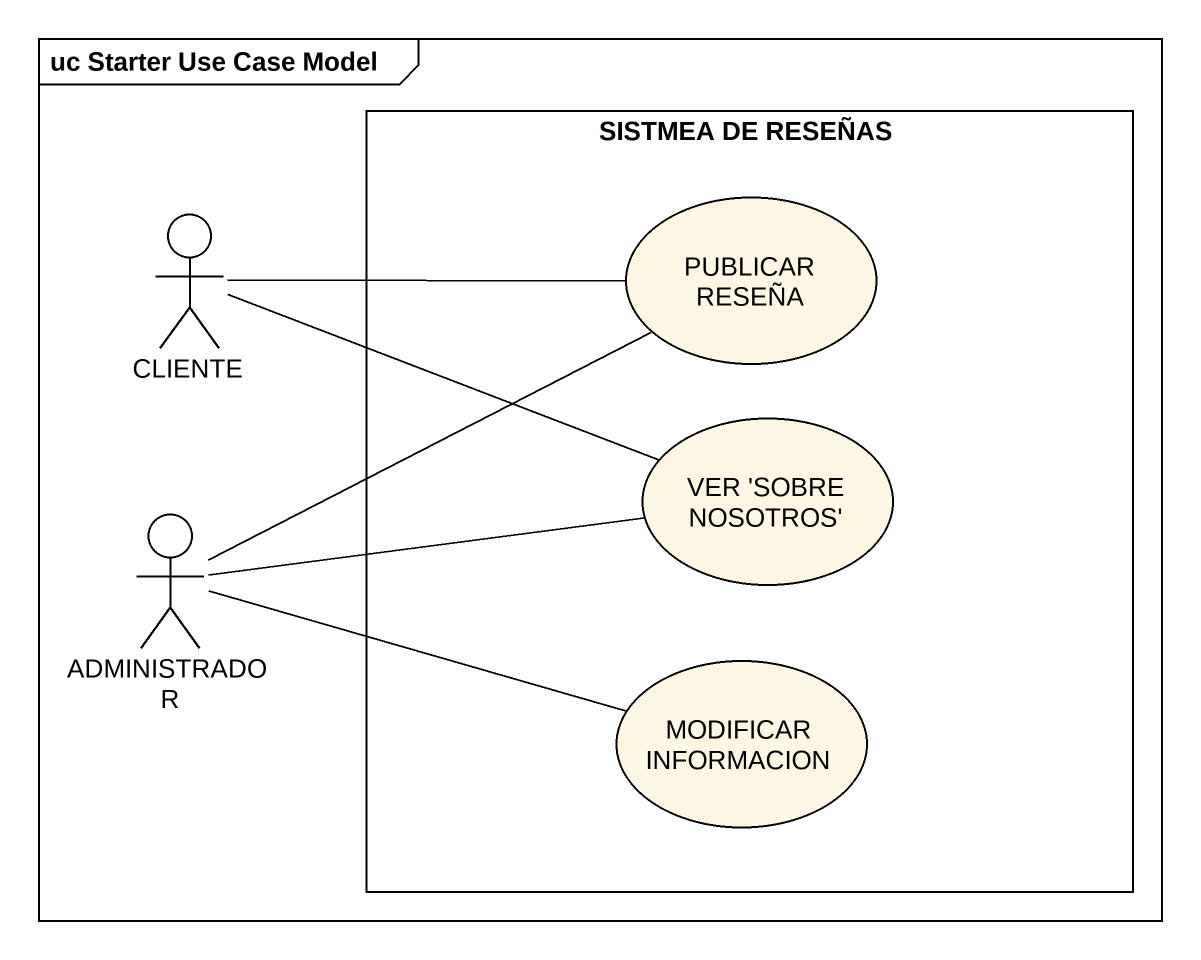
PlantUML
@startuml
mainframe uc Starter Use Case Model
rectangle "SISTMEA DE RESEÑAS" as SISTMEA_DE_RESEÑAS {
  usecase "PUBLICAR RESEÑA" as PUBLICAR_RESEÑA
  usecase "VER 'SOBRE NOSOTROS'" as VER_SOBRE_NOSOTROS
  usecase "MODIFICAR INFORMACION" as MODIFICAR_INFORMACION
}
actor CLIENTE
actor ADMINISTRADOR
CLIENTE -right- PUBLICAR_RESEÑA
CLIENTE -right- VER_SOBRE_NOSOTROS
ADMINISTRADOR -right- PUBLICAR_RESEÑA
ADMINISTRADOR -right- VER_SOBRE_NOSOTROS
ADMINISTRADOR -right- MODIFICAR_INFORMACION
@enduml
